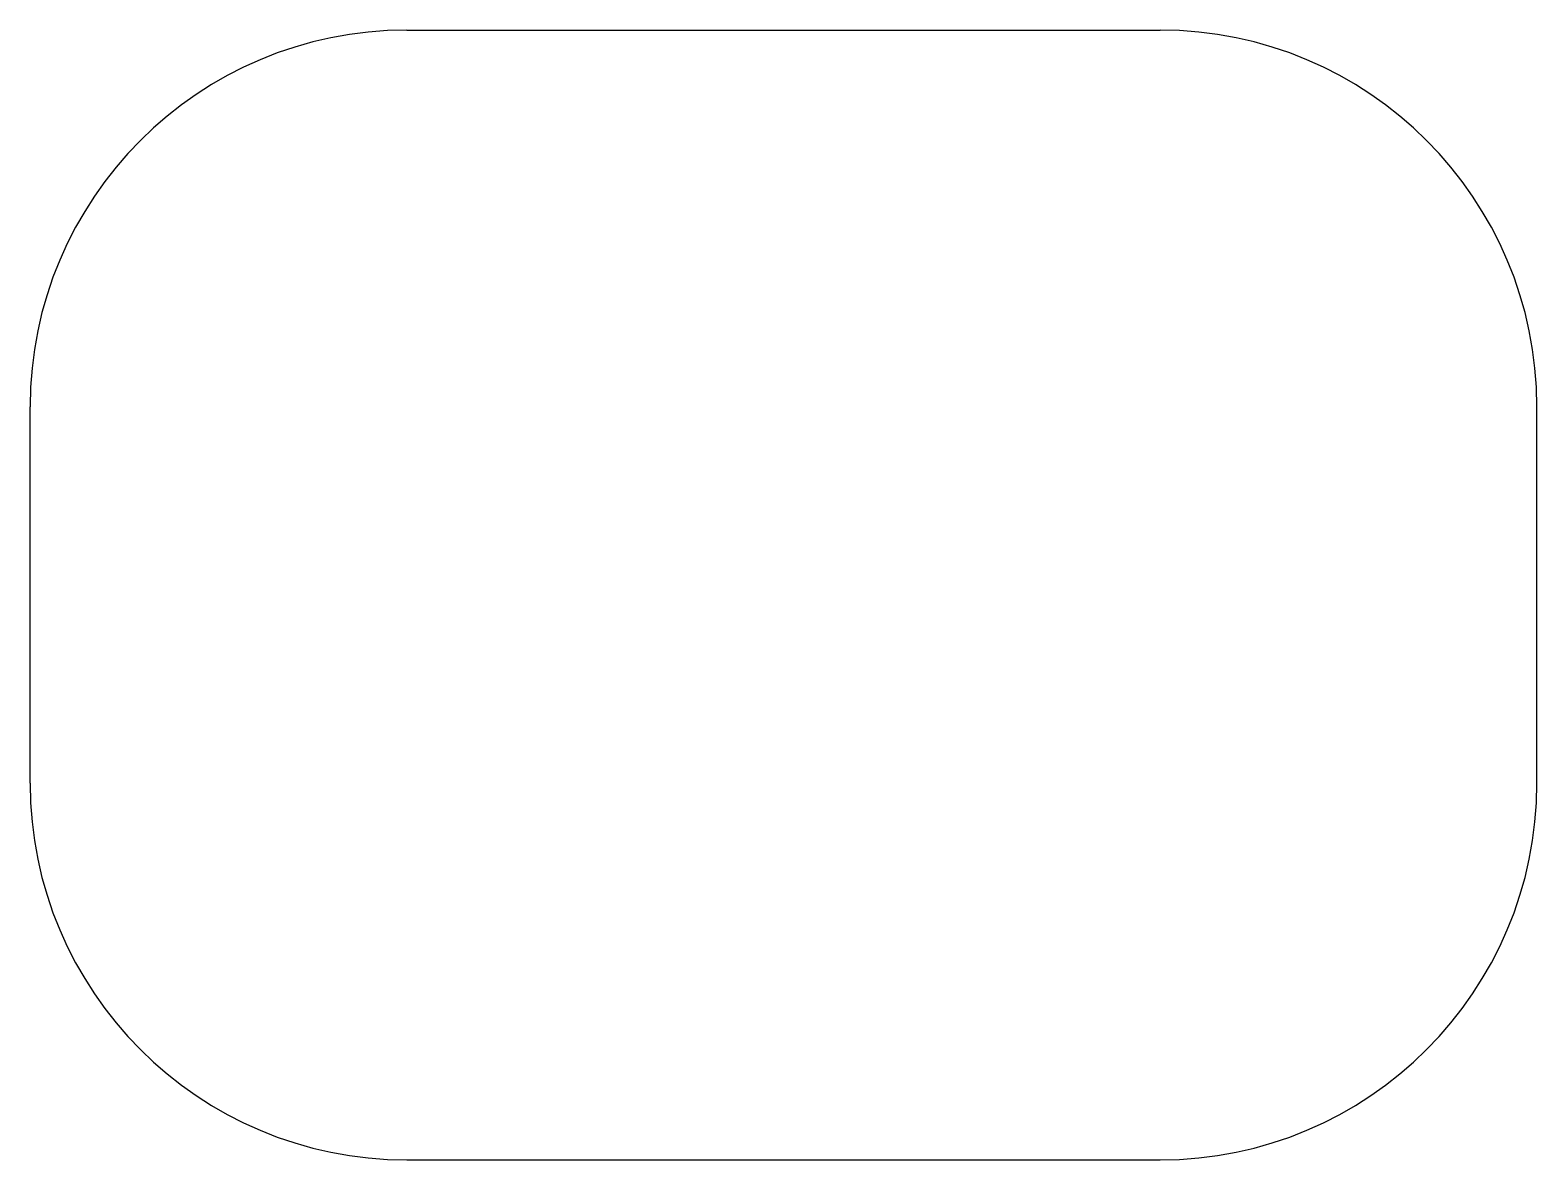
# Model space of a CAD drawing. Extents: x 11 to 15, y 0 to 3.
import ezdxf

# ---------------------------------------------------------------- set-up
doc = ezdxf.new("R2010")
doc.units = 0
doc.layers.add('VISIBLE', color=7, linetype='CONTINUOUS')

msp = doc.modelspace()

# ---------------------------------------------------------------- linework, layer by layer
at = {"layer": 'VISIBLE'}
for p, q in [((12, 3), (14, 3)), ((11, 1), (11, 2)), ((15, 1), (15, 2)), ((12, 0), (14, 0))]:
    msp.add_line(p, q, dxfattribs=at)
for centre, start, end in [((12, 2), 90, 180), ((14, 2), 0, 90), ((12, 1), 180, 270), ((14, 1), 270, 0)]:
    msp.add_arc(centre, 1, start, end, dxfattribs=at)

doc.saveas('drawing.dxf')
